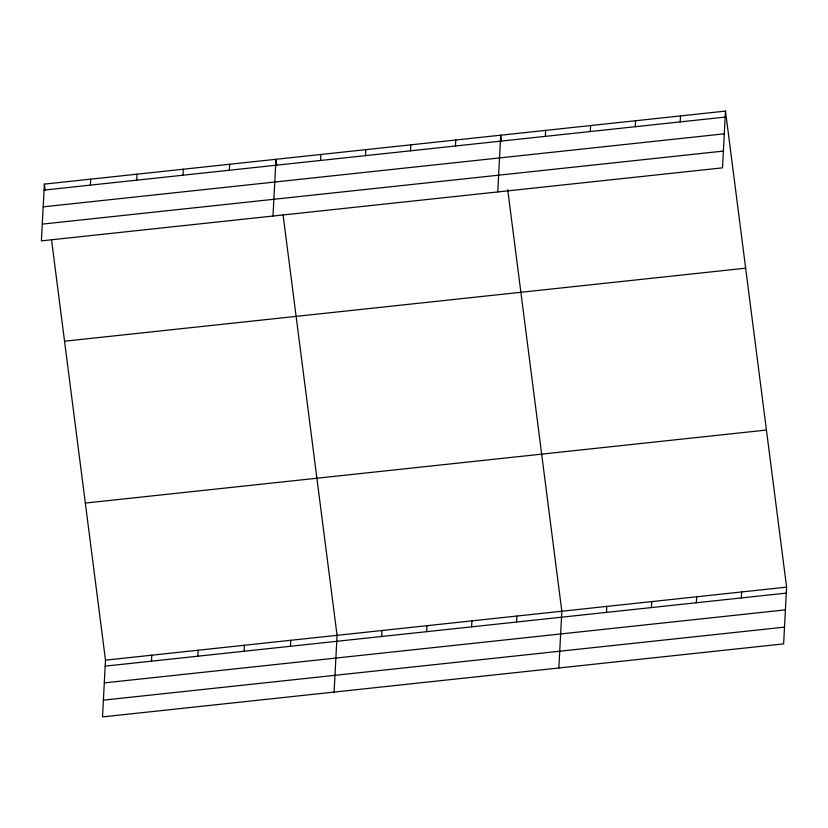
<?xml version="1.0" encoding="UTF-8"?>
<svg xmlns="http://www.w3.org/2000/svg" width="828" height="828" viewBox="0 0 828 828"><rect width="100%" height="100%" fill="white"/><g stroke="black" fill="none" stroke-linecap="round" stroke-linejoin="round"><path stroke-width="1.24" d="M44.37 184.116L41.4 240.865L722.513 167.846L725.483 111.097L44.37 184.116L45.188 190.45M90.376 185.13L90.687 179.148M51.533 239.861L105.487 660.154L102.517 716.903L783.63 643.884L786.6 587.135L725.483 111.097M136.692 180.162L137.003 174.19M151.493 661.168L151.803 655.186M183.009 175.205L183.319 169.222M197.809 656.2L198.12 650.218M229.325 170.237L229.635 164.254M244.125 651.232L244.436 645.26M272.981 216.046L275.952 159.286L276.769 165.621M290.442 646.275L290.752 640.292M320.591 160.446L320.902 154.474M334.098 692.073L337.068 635.324L283.104 215.032M365.541 155.633L365.862 149.651M381.708 636.484L382.019 630.501M410.502 150.81L410.812 144.828M426.658 631.671L426.979 625.689M455.452 145.987L455.762 140.015M471.618 626.848L471.929 620.865M497.742 191.941L500.712 135.192L501.53 141.526M516.568 622.025L516.879 616.053M545.362 136.351L545.673 130.369M558.859 667.979L561.829 611.23L507.709 189.664M590.312 131.528L590.623 125.556M606.479 612.389L606.789 606.406M635.262 126.715L635.573 120.733M651.429 607.566L651.74 601.594M680.212 121.892L680.533 115.91M696.379 602.753L696.69 596.771M741.329 597.93L741.65 591.948M44.06 190.098L725.173 117.079M43.18 206.855L724.293 133.826M42.28 224.119L723.382 151.089M64.543 341.208L745.655 268.189M85.325 503.062L766.428 430.042M105.487 660.154L786.6 587.135M105.177 666.136L786.289 593.107M104.297 682.893L785.41 609.863M103.397 700.146L784.499 627.127"/></g></svg>
